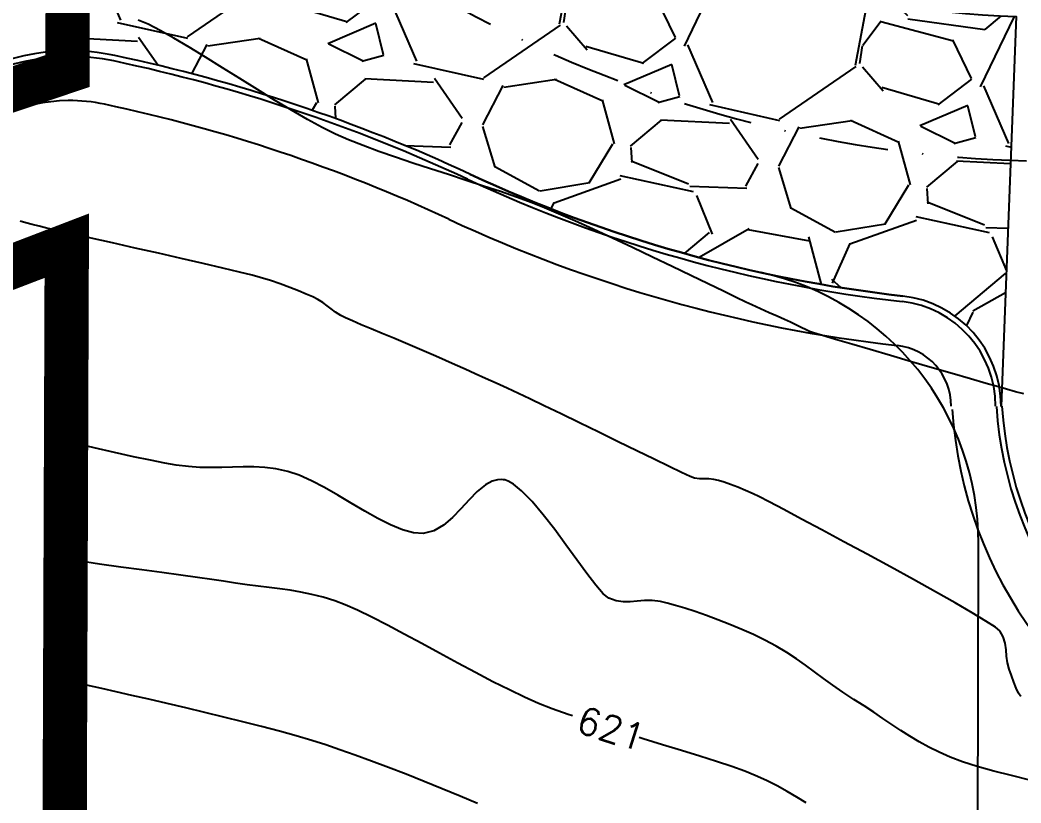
# Model space of a CAD drawing. Header units: feet. Extents: x 26064 to 27719, y 16802 to 28989.
# Drawn here: x 26246.1 to 26336.5, y 17902.8 to 17973.6 of the extents above; entities that cross this region are included whole.
import ezdxf

# ---------------------------------------------------------------- set-up
doc = ezdxf.new("R2010")
doc.units = ezdxf.units.FT
doc.header["$LTSCALE"] = 50
doc.header["$MEASUREMENT"] = 0
for name, pattern in [('CENTERPL', [0.25, 0.125, -0.0625, 0, -0.0625]), ('DASHED', [0.75, 0.5, -0.25]), ('HIDDEN', [0.375, 0.25, -0.125]), ('HIDN25', [0.0938, 0.0625, -0.0313])]:
    doc.linetypes.add(name, pattern=pattern)
for name, color, linetype in [('CL-ROADS', 9, 'CENTERPL'), ('CONSTRUCTION ENTRANCE', 7, 'Continuous'), ('CONT-MJR', 160, 'HIDDEN'), ('CONT-MNR', 55, 'HIDN25'), ('CURB-B', 4, 'Continuous'), ('CURB-B-public', 4, 'Continuous'), ('CURB-F', 32, 'Continuous'), ('CURB-F-public', 32, 'Continuous'), ('DEMO-UTILITY', 1, 'Continuous'), ('FUTURE-CURB-F', 250, 'Continuous'), ('SIDEWALK', 9, 'Continuous'), ('SIDEWALK-public', 2, 'Continuous')]:
    doc.layers.add(name, color=color, linetype=linetype)
doc.styles.add('l60', font='simplex', dxfattribs={"height": 2.4})

msp = doc.modelspace()

# ---------------------------------------------------------------- hatches: boundary and pattern name
at = {"layer": 'CONSTRUCTION ENTRANCE'}
h = msp.add_hatch(dxfattribs=at)
h.set_pattern_fill('GRAVEL', color=4, scale=26.999999, angle=172.0889784, style=0)
h.set_pattern_definition([(40.1017784, (-22.9711, -24.0674), (247.38960488, 210.95822952), [3.632472, -359.615366]), (357.0586784, (-20.1926, -21.7276), (-324.632627953, 17.850961037), [6.233436, -617.109958]), (304.5993784, (-13.9674, -22.0474), (-226.55250577, 331.335112995), [4.395276, -435.132852]), (79.3626784, (-2.6086, -16.811), (-101.065876807, -531.14468401), [5.676426, -561.96605]), (104.9226784, (-1.5608, -11.2321), (89.121715266, -339.497161345), [5.566185, -551.053056]), (169.3626784, (-2.9942, -5.8536), (531.14468401, -101.065876807), [5.676426, -561.96605]), (209.7831784, (-8.573, -4.8058), (384.82115715, 219.12020815), [7.506783, -743.170903]), (244.3442784, (-15.0882, -8.5346), (-268.956792734, -562.333718844), [7.087176, -701.630648]), (293.5185784, (-18.1567, -14.923), (165.634649855, -377.388600044), [5.69565, -563.869956]), (347.325378, (-15.884, -20.1455), (-290.45735431, 67.62043548), [6.502464, -318.620592]), (34.4863784, (-9.5399, -21.5723), (361.794270197, 249.579440485), [8.409096, -832.501102]), (310.903078, (-29.047, -12.8645), (164.9044892, -186.47121125), [2.870127, -284.14378]), (343.5581784, (-27.1677, -15.0338), (-340.227156025, 101.79619817), [5.460399, -540.580782]), (37.08898, (-21.93, -16.58), (3.716148, 26.743049), [3.818367, -34.365383]), (15.287578, (-20.5045, -20.0487), (-141.147494, -34.90538184), [2.056266, -203.5696]), (103.890378, (-18.521, -19.5065), (15.59459574, -83.9452753), [2.90798, -142.49147]), (203.052778, (-19.219, -16.6835), (-87.6613718, -42.33771334), [4.723083, -152.712617]), (333.654078, (-23.565, -18.533), (-49.7699513, 34.1752935), [3.415257, -81.966247]), (188.4784784, (-3.0101, -21.6619), (-278.578877175, -43.06744724), [4.7844, -473.656802]), (242.4351784, (-7.7422, -22.3673), (147.8496605, 279.30893104), [4.013847, -397.370005]), (105.287578, (-24.3083, -23.8816), (34.90538184, -141.147494), [4.112505, -201.51336]), (155.6994784, (-25.3926, -19.9146), (256.28204882, -117.390405364), [4.7844, -473.656802]), (151.532978, (-0.706, -5.0812), (126.28297213, -72.06671608), [4.61376, -226.074342]), (106.8640784, (-4.762, -2.882), (92.83736252, -312.75424256), [3.865806, -382.71535]), (238.890378, (-20.8596, 2.8986), (-72.06685073, -126.2828958), [4.112505, -201.51336]), (189.4429784, (-22.9844, -0.6225), (362.52414739, 58.66209499), [4.526037, -448.076436]), (241.532978, (-7.7555, 1.0777), (72.06671608, 126.28297213), [2.30688, -228.381222]), (273.398878, (-19.255, 2.6756), (11.87838594, -110.6883201), [1.37673, -136.29678]), (338.052778, (-19.1734, 1.301), (-76.512996, 37.8914318), [5.566185, -105.757647]), (358.0979784, (-14.0106, -0.779), (-271.1465421, 10.4184478), [5.15835, -510.675907]), (115.779078, (-18.885, -14.277), (19.3107836, -57.202221), [3.893994, -93.45588]), (165.2461784, (-20.5782, -10.7702), (-447.19934628, 116.660792892), [6.798438, -673.044183]), (233.034378, (-27.1525, -9.039), (132.98519346, 172.33670477), [2.779812, -275.20219]), (262.08898, (-28.824, -11.26), (23.026893, -30.459188), [1.62, -25.38]), (292.3453784, (-13.5872, -1.6557), (-80.95898619, 202.06591798), [3.750948, -371.34503]), (220.1017784, (-12.1611, -5.125), (-247.38960488, -210.95822952), [7.264944, -355.982894]), (172.08898, (-17.718, -9.805), (-30.459188, -23.026893), [7.02, -19.98]), (137.3937784, (-24.6713, -8.8385), (241.41718905, -224.36296275), [4.269078, -422.638386]), (66.143578, (-27.8134, -5.9485), (41.6076263, 103.2560184), [3.931254, -192.63171]), (19.7349784, (-26.2234, -2.3531), (545.27915542, 196.82383136), [6.400755, -633.67578]), (347.5150784, (-20.1986, -0.1918), (343.94341263, -75.052815625), [6.771573, -670.38498])])
edge = h.paths.add_edge_path()
edge.add_arc((26235.86444, 17897.74639), 104.57531, 59.0130533, 81.9773528, ccw=False)
edge.add_arc((26339.98576, 18073.79035), 99.96, 239.8002689, 267.7559907)
edge.add_line((26336.07179, 17973.907), (26334.69243, 17938.67807))
edge.add_arc((26324.69657, 17938.70733), 9.9959, 359.832271, 443.5430066)
edge.add_arc((26339.98555, 18073.78962), 125.94886, 244.974631, 263.542555, ccw=False)
edge.add_arc((26223.45855, 17823.71746), 149.94, 65.0502484, 77.9977016)
edge.add_arc((26250.47969, 17950.81688), 20, 77.9977016, 90.3789332)
edge.add_line((26250.34742, 17970.81644), (26250.45945, 18001.29823))

# ---------------------------------------------------------------- linework, layer by layer
at = {"layer": 'CL-ROADS', "color": 7}
msp.add_arc((26339.98576, 18073.79035), 112.96, 239.7533771, 290.9528375, dxfattribs=at)
at = {"layer": 'CONSTRUCTION ENTRANCE', "color": 4}
msp.add_lwpolyline([(26250.45945, 18001.29823, -0.10053736), (26289.70429, 17987.3972, 0.12258845), (26336.07179, 17973.907), (26334.69243, 17938.67807, 0.3824166), (26325.82069, 17948.63983, -0.08119558), (26286.70673, 17959.66477, 0.0565541), (26254.63871, 17970.37966, 0.05407593), (26250.34742, 17970.81644)], format="xyb", close=True, dxfattribs=at)
at = {"layer": 'CONT-MJR', "color": 7}
for p, q in [((26252.77109, 17934.92006, 620), (26250.86648, 17935.38074, 620)), ((26254.60514, 17934.49633, 620), (26252.77109, 17934.92006, 620)), ((26256.31566, 17934.11906, 620), (26254.60514, 17934.49633, 620)), ((26257.84971, 17933.79777, 620), (26256.31566, 17934.11906, 620)), ((26259.15432, 17933.54196, 620), (26257.84971, 17933.79777, 620)), ((26260.17655, 17933.36115, 620), (26259.15432, 17933.54196, 620)), ((26261.26952, 17933.22196, 620), (26260.17655, 17933.36115, 620)), ((26262.31157, 17933.15523, 620), (26261.26952, 17933.22196, 620)), ((26263.31464, 17933.14062, 620), (26262.31157, 17933.15523, 620)), ((26264.29065, 17933.15783, 620), (26263.31464, 17933.14062, 620)), ((26265.25154, 17933.18653, 620), (26264.29065, 17933.15783, 620)), ((26266.20922, 17933.20639, 620), (26265.25154, 17933.18653, 620)), ((26267.17564, 17933.19711, 620), (26266.20922, 17933.20639, 620)), ((26268.16271, 17933.13835, 620), (26267.17564, 17933.19711, 620)), ((26269.18237, 17933.00981, 620), (26268.16271, 17933.13835, 620)), ((26270.24655, 17932.79115, 620), (26269.18237, 17933.00981, 620)), ((26271.28269, 17932.45172, 620), (26270.24655, 17932.79115, 620)), ((26272.39501, 17931.95303, 620), (26271.28269, 17932.45172, 620)), ((26273.56323, 17931.3368, 620), (26272.39501, 17931.95303, 620)), ((26288.719, 17931.915, 620), (26288.09958, 17931.58858, 620)), ((26289.20409, 17932.03949, 620), (26288.719, 17931.915, 620)), ((26289.53965, 17932.05534, 620), (26289.20409, 17932.03949, 620)), ((26289.71155, 17932.04115, 620), (26289.53965, 17932.05534, 620)), ((26289.85613, 17932.01412, 620), (26289.71155, 17932.04115, 620)), ((26290.16093, 17931.90731, 620), (26289.85613, 17932.01412, 620)), ((26290.65371, 17931.62504, 620), (26290.16093, 17931.90731, 620)), ((26274.76705, 17930.64474, 620), (26273.56323, 17931.3368, 620)), ((26287.35488, 17930.98176, 620), (26286.62442, 17930.23063, 620)), ((26288.09958, 17931.58858, 620), (26287.35488, 17930.98176, 620)), ((26291.36707, 17931.0484, 620), (26290.65371, 17931.62504, 620)), ((26292.32777, 17930.06473, 620), (26291.36707, 17931.0484, 620)), ((26275.98618, 17929.91857, 620), (26274.76705, 17930.64474, 620)), ((26286.62442, 17930.23063, 620), (26285.88822, 17929.4172, 620)), ((26293.33723, 17928.86551, 620), (26292.32777, 17930.06473, 620)), ((26277.20035, 17929.2, 620), (26275.98618, 17929.91857, 620)), ((26278.38926, 17928.53075, 620), (26277.20035, 17929.2, 620)), ((26285.88822, 17929.4172, 620), (26285.12631, 17928.62351, 620)), ((26279.53262, 17927.95252, 620), (26278.38926, 17928.53075, 620)), ((26285.12631, 17928.62351, 620), (26284.31871, 17927.93158, 620)), ((26294.36554, 17927.5327, 620), (26293.33723, 17928.86551, 620)), ((26280.61015, 17927.50703, 620), (26279.53262, 17927.95252, 620)), ((26281.60156, 17927.23601, 620), (26280.61015, 17927.50703, 620)), ((26283.44545, 17927.42345, 620), (26282.48655, 17927.18115, 620)), ((26284.31871, 17927.93158, 620), (26283.44545, 17927.42345, 620)), ((26295.3828, 17926.14827, 620), (26294.36554, 17927.5327, 620)), ((26282.48655, 17927.18115, 620), (26281.60156, 17927.23601, 620)), ((26296.35909, 17924.79422, 620), (26295.3828, 17926.14827, 620)), ((26297.26452, 17923.5525, 620), (26296.35909, 17924.79422, 620)), ((26298.06918, 17922.5051, 620), (26297.26452, 17923.5525, 620)), ((26298.74316, 17921.73399, 620), (26298.06918, 17922.5051, 620)), ((26299.25655, 17921.32115, 620), (26298.74316, 17921.73399, 620)), ((26299.90841, 17921.08635, 620), (26299.25655, 17921.32115, 620)), ((26300.54292, 17920.99772, 620), (26299.90841, 17921.08635, 620)), ((26301.17326, 17921.00595, 620), (26300.54292, 17920.99772, 620)), ((26301.81261, 17921.06172, 620), (26301.17326, 17921.00595, 620)), ((26302.47415, 17921.11572, 620), (26301.81261, 17921.06172, 620)), ((26303.17107, 17921.11863, 620), (26302.47415, 17921.11572, 620)), ((26303.91655, 17921.02115, 620), (26303.17107, 17921.11863, 620)), ((26304.53029, 17920.87601, 620), (26303.91655, 17921.02115, 620)), ((26305.27357, 17920.67345, 620), (26304.53029, 17920.87601, 620)), ((26306.12527, 17920.4181, 620), (26305.27357, 17920.67345, 620)), ((26307.06423, 17920.11458, 620), (26306.12527, 17920.4181, 620)), ((26308.06932, 17919.76753, 620), (26307.06423, 17920.11458, 620)), ((26309.11938, 17919.38156, 620), (26308.06932, 17919.76753, 620)), ((26310.19328, 17918.96131, 620), (26309.11938, 17919.38156, 620)), ((26311.26987, 17918.51141, 620), (26310.19328, 17918.96131, 620)), ((26312.32801, 17918.03648, 620), (26311.26987, 17918.51141, 620)), ((26313.34655, 17917.54115, 620), (26312.32801, 17918.03648, 620)), ((26314.38971, 17916.98052, 620), (26313.34655, 17917.54115, 620)), ((26315.33333, 17916.41697, 620), (26314.38971, 17916.98052, 620)), ((26316.20424, 17915.848, 620), (26315.33333, 17916.41697, 620)), ((26317.02929, 17915.27113, 620), (26316.20424, 17915.848, 620)), ((26317.83535, 17914.68386, 620), (26317.02929, 17915.27113, 620)), ((26318.64926, 17914.08372, 620), (26317.83535, 17914.68386, 620)), ((26319.49786, 17913.46821, 620), (26318.64926, 17914.08372, 620)), ((26320.40801, 17912.83485, 620), (26319.49786, 17913.46821, 620)), ((26321.40655, 17912.18115, 620), (26320.40801, 17912.83485, 620)), ((26322.32267, 17911.59003, 620), (26321.40655, 17912.18115, 620)), ((26323.18808, 17911.01336, 620), (26322.32267, 17911.59003, 620)), ((26324.01796, 17910.45147, 620), (26323.18808, 17911.01336, 620)), ((26324.82748, 17909.90473, 620), (26324.01796, 17910.45147, 620)), ((26325.6318, 17909.37345, 620), (26324.82748, 17909.90473, 620)), ((26326.44611, 17908.85799, 620), (26325.6318, 17909.37345, 620)), ((26327.28557, 17908.35869, 620), (26326.44611, 17908.85799, 620)), ((26328.16535, 17907.87589, 620), (26327.28557, 17908.35869, 620)), ((26329.10062, 17907.40993, 620), (26328.16535, 17907.87589, 620)), ((26330.10655, 17906.96115, 620), (26329.10062, 17907.40993, 620)), ((26331.20151, 17906.55151, 620), (26330.10655, 17906.96115, 620)), ((26332.53689, 17906.12934, 620), (26331.20151, 17906.55151, 620)), ((26334.04203, 17905.70455, 620), (26332.53689, 17906.12934, 620)), ((26335.64628, 17905.28704, 620), (26334.04203, 17905.70455, 620)), ((26337.27899, 17904.88674, 620), (26335.64628, 17905.28704, 620))]:
    msp.add_line(p, q, dxfattribs=at)
at = {"layer": 'CONT-MNR', "color": 7, "extrusion": (0.394095, 0.91907, 0)}
msp.add_line((26257.62857, 17973.20411, 618), (26256.71784, 17973.59463, 618), dxfattribs=at)
at = {"layer": 'CONT-MNR', "color": 7}
for p, q in [((26258.72177, 17972.64596, 618), (26257.62857, 17973.20411, 618)), ((26259.96862, 17971.9476, 618), (26258.72177, 17972.64596, 618)), ((26261.34031, 17971.13646, 618), (26259.96862, 17971.9476, 618)), ((26265.91616, 17968.30045, 618), (26264.34289, 17969.28546, 618)), ((26269.06255, 17966.34851, 618), (26267.49899, 17967.31233, 618)), ((26277.06036, 17962.24312, 618), (26275.7405, 17962.76587, 618)), ((26278.48464, 17961.71774, 618), (26277.06036, 17962.24312, 618)), ((26283.15614, 17960.13976, 618), (26281.55532, 17960.66468, 618)), ((26289.4644, 17958.08313, 618), (26287.94716, 17958.58806, 618)), ((26296.19861, 17955.43547, 618), (26294.72418, 17956.08843, 618)), ((26247.1462, 17955.11116, 619), (26246.58222, 17955.25988, 619)), ((26248.36194, 17954.81064, 619), (26247.78767, 17954.94683, 619)), ((26249.39152, 17954.5754, 619), (26248.36194, 17954.81064, 619)), ((26258.5543, 17952.51014, 619), (26256.45447, 17952.98489, 619)), ((26303.19928, 17952.16646, 618), (26301.38145, 17953.03127, 618)), ((26260.62694, 17952.03864, 619), (26258.5543, 17952.51014, 619)), ((26306.67694, 17950.49483, 618), (26304.98074, 17951.31248, 618)), ((26267.76767, 17950.32683, 619), (26267.03723, 17950.52626, 619)), ((26269.56782, 17949.73142, 619), (26268.67573, 17950.03734, 619)), ((26308.23899, 17949.73904, 618), (26306.67694, 17950.49483, 618)), ((26271.2091, 17949.11386, 619), (26270.42019, 17949.41996, 619)), ((26273.43061, 17948.05209, 619), (26272.95767, 17948.33683, 619)), ((26273.8199, 17947.76381, 619), (26273.43061, 17948.05209, 619)), ((26314.47609, 17946.81136, 618), (26313.73457, 17947.13963, 618)), ((26316.03784, 17946.11463, 618), (26315.66901, 17946.28294, 618)), ((26317.01781, 17945.60548, 618), (26316.70758, 17945.76536, 618)), ((26321.20498, 17944.29279, 618), (26319.74254, 17944.72656, 618)), ((26281.94767, 17943.92683, 619), (26280.89683, 17944.37972, 619)), ((26283.62516, 17943.19246, 619), (26282.77952, 17943.56281, 619)), ((26322.88298, 17943.79771, 618), (26321.20498, 17944.29279, 618)), ((26285.36484, 17942.42726, 619), (26284.48635, 17942.8144, 619)), ((26286.26239, 17942.02966, 619), (26285.36484, 17942.42726, 619)), ((26289.08702, 17940.76041, 619), (26288.12172, 17941.19761, 619)), ((26331.91959, 17941.15655, 618), (26330.27244, 17941.63509, 618)), ((26291.09767, 17939.83683, 619), (26290.07841, 17940.30728, 619)), ((26336.74445, 17939.80296, 618), (26336.01011, 17939.99367, 618)), ((26306.61718, 17932.34217, 619), (26305.83427, 17932.70179, 619)), ((26307.46202, 17932.11473, 619), (26307.00392, 17932.18558, 619)), ((26307.87282, 17932.11788, 619), (26307.46202, 17932.11473, 619)), ((26308.75142, 17932.07308, 619), (26308.28604, 17932.12675, 619)), ((26309.15379, 17931.97005, 619), (26308.75142, 17932.07308, 619)), ((26310.26174, 17931.60167, 619), (26309.66598, 17931.81015, 619)), ((26313.74466, 17930.02578, 619), (26312.7997, 17930.51399, 619)), ((26318.49936, 17927.50818, 619), (26316.66226, 17928.48771, 619)), ((26320.49828, 17926.43521, 619), (26318.49936, 17927.50818, 619)), ((26258.87481, 17923.64264, 621), (26257.05189, 17923.88662, 621)), ((26260.57417, 17923.41552, 621), (26258.87481, 17923.64264, 621)), ((26262.09967, 17923.20803, 621), (26260.57417, 17923.41552, 621)), ((26328.7567, 17921.91237, 619), (26326.78824, 17923.00739, 619)), ((26271.44162, 17921.88247, 621), (26270.48031, 17922.04963, 621)), ((26272.42186, 17921.67511, 621), (26271.44162, 17921.88247, 621)), ((26330.54811, 17920.89976, 619), (26328.7567, 17921.91237, 619)), ((26332.09468, 17920.00473, 619), (26330.54811, 17920.89976, 619)), ((26334.18224, 17918.7081, 619), (26333.32865, 17919.26245, 619)), ((26335.06377, 17917.26557, 619), (26334.89592, 17917.83699, 619)), ((26335.14654, 17916.67472, 619), (26335.06377, 17917.26557, 619)), ((26335.19957, 17916.07655, 619), (26335.14654, 17916.67472, 619)), ((26335.27817, 17915.48321, 619), (26335.19957, 17916.07655, 619)), ((26288.78793, 17913.78312, 621), (26287.22242, 17914.60296, 621)), ((26252.06936, 17913.47781, 622), (26250.43424, 17913.8286, 622)), ((26290.27393, 17913.03067, 621), (26288.78793, 17913.78312, 621)), ((26335.84042, 17913.74423, 619), (26335.64439, 17914.32718, 619)), ((26336.04476, 17913.20034, 619), (26335.84042, 17913.74423, 619)), ((26253.44184, 17913.17115, 622), (26252.06936, 17913.47781, 622)), ((26291.65053, 17912.36939, 621), (26290.27393, 17913.03067, 621)), ((26336.49418, 17912.45505, 619), (26336.27642, 17912.7379, 619)), ((26262.74752, 17911.0043, 622), (26261.02469, 17911.41541, 622)), ((26264.48082, 17910.58271, 622), (26262.74752, 17911.0043, 622)), ((26294.14609, 17911.3285, 621), (26292.88784, 17911.82303, 621)), ((26295.58089, 17910.81088, 621), (26294.14609, 17911.3285, 621)), ((26267.87893, 17909.72436, 622), (26266.19962, 17910.1547, 622)), ((26302.34862, 17908.62975, 621), (26301.9975, 17908.73867, 621)), ((26274.96145, 17907.63663, 622), (26273.70184, 17908.06115, 622)), ((26276.33825, 17907.15027, 622), (26274.96145, 17907.63663, 622)), ((26279.35438, 17906.028, 622), (26277.80998, 17906.61106, 622)), ((26280.9492, 17905.41008, 622), (26279.35438, 17906.028, 622)), ((26311.53285, 17905.68772, 621), (26310.3591, 17906.10547, 621)), ((26313.50223, 17904.84381, 621), (26312.47784, 17905.31303, 621))]:
    msp.add_line(p, q, dxfattribs=at)
at = {"layer": 'CONT-MNR', "color": 7, "extrusion": (-0.521279, -0.853387, 0)}
msp.add_line((26262.808, 17970.23993, 618), (26261.34031, 17971.13646, 618), dxfattribs=at)
at = {"layer": 'CONT-MNR', "color": 7, "extrusion": (-0.528075, -0.849198, 0)}
msp.add_line((26264.34289, 17969.28546, 618), (26262.808, 17970.23993, 618), dxfattribs=at)
at = {"layer": 'CONT-MNR', "color": 7, "extrusion": (-0.529559, -0.848273, 0)}
msp.add_line((26267.49899, 17967.31233, 618), (26265.91616, 17968.30045, 618), dxfattribs=at)
at = {"layer": 'CONT-MNR', "color": 7, "extrusion": (-0.515662, -0.856792, 0)}
msp.add_line((26270.57804, 17965.43641, 618), (26269.06255, 17966.34851, 618), dxfattribs=at)
at = {"layer": 'CONT-MNR', "color": 7, "extrusion": (-0.501077, -0.865402, 0)}
msp.add_line((26272.01663, 17964.60345, 618), (26270.57804, 17965.43641, 618), dxfattribs=at)
at = {"layer": 'CONT-MNR', "color": 7, "extrusion": (0.478536, 0.878068, 0)}
msp.add_line((26273.3495, 17963.87705, 618), (26272.01663, 17964.60345, 618), dxfattribs=at)
at = {"layer": 'CONT-MNR', "color": 7, "extrusion": (-0.443171, -0.896437, 0)}
msp.add_line((26274.54784, 17963.28463, 618), (26273.3495, 17963.87705, 618), dxfattribs=at)
at = {"layer": 'CONT-MNR', "color": 7, "extrusion": (-0.39886, -0.917012, 0)}
msp.add_line((26275.7405, 17962.76587, 618), (26274.54784, 17963.28463, 618), dxfattribs=at)
at = {"layer": 'CONT-MNR', "color": 7, "extrusion": (-0.330093, -0.943949, 0)}
msp.add_line((26279.99055, 17961.19113, 618), (26278.48464, 17961.71774, 618), dxfattribs=at)
at = {"layer": 'CONT-MNR', "color": 7, "extrusion": (-0.318881, -0.947795, 0)}
msp.add_line((26281.55532, 17960.66468, 618), (26279.99055, 17961.19113, 618), dxfattribs=at)
at = {"layer": 'CONT-MNR', "color": 7, "extrusion": (-0.307708, -0.951481, 0)}
msp.add_line((26284.77025, 17959.61776, 618), (26283.15614, 17960.13976, 618), dxfattribs=at)
at = {"layer": 'CONT-MNR', "color": 7, "extrusion": (-0.307046, -0.951695, 0)}
msp.add_line((26286.37485, 17959.10006, 618), (26284.77025, 17959.61776, 618), dxfattribs=at)
at = {"layer": 'CONT-MNR', "color": 7, "extrusion": (-0.309635, -0.950856, 0)}
msp.add_line((26287.94716, 17958.58806, 618), (26286.37485, 17959.10006, 618), dxfattribs=at)
at = {"layer": 'CONT-MNR', "color": 7, "extrusion": (-0.326069, -0.945346, 0)}
msp.add_line((26290.90378, 17957.58666, 618), (26289.4644, 17958.08313, 618), dxfattribs=at)
at = {"layer": 'CONT-MNR', "color": 7, "extrusion": (-0.341627, -0.939836, 0)}
msp.add_line((26292.24252, 17957.10003, 618), (26290.90378, 17957.58666, 618), dxfattribs=at)
at = {"layer": 'CONT-MNR', "color": 7, "extrusion": (-0.364294, -0.931284, 0)}
msp.add_line((26293.45784, 17956.62463, 618), (26292.24252, 17957.10003, 618), dxfattribs=at)
at = {"layer": 'CONT-MNR', "color": 7, "extrusion": (0.389913, 0.920852, 0)}
msp.add_line((26294.72418, 17956.08843, 618), (26293.45784, 17956.62463, 618), dxfattribs=at)
at = {"layer": 'CONT-MNR', "color": 7, "extrusion": (-0.263001, -0.964796, 0)}
msp.add_line((26246.58222, 17955.25988, 619), (26246.05756, 17955.4029, 619), dxfattribs=at)
at = {"layer": 'CONT-MNR', "color": 7, "extrusion": (-0.414558, -0.910023, 0)}
msp.add_line((26297.83222, 17954.69129, 618), (26296.19861, 17955.43547, 618), dxfattribs=at)
at = {"layer": 'CONT-MNR', "color": 7, "extrusion": (-0.248168, -0.968717, 0)}
msp.add_line((26247.78767, 17954.94683, 619), (26247.1462, 17955.11116, 619), dxfattribs=at)
at = {"layer": 'CONT-MNR', "color": 7, "extrusion": (-0.220337, -0.975424, 0)}
msp.add_line((26250.79597, 17954.25815, 619), (26249.39152, 17954.5754, 619), dxfattribs=at)
at = {"layer": 'CONT-MNR', "color": 7, "extrusion": (-0.421211, -0.906962, 0)}
msp.add_line((26299.57613, 17953.88138, 618), (26297.83222, 17954.69129, 618), dxfattribs=at)
at = {"layer": 'CONT-MNR', "color": 7, "extrusion": (-0.219483, -0.975616, 0)}
msp.add_line((26252.49489, 17953.87594, 619), (26250.79597, 17954.25815, 619), dxfattribs=at)
at = {"layer": 'CONT-MNR', "color": 7, "extrusion": (-0.21936, -0.975644, 0)}
msp.add_line((26254.40786, 17953.44584, 619), (26252.49489, 17953.87594, 619), dxfattribs=at)
at = {"layer": 'CONT-MNR', "color": 7, "extrusion": (-0.426023, -0.904712, 0)}
msp.add_line((26301.38145, 17953.03127, 618), (26299.57613, 17953.88138, 618), dxfattribs=at)
at = {"layer": 'CONT-MNR', "color": 7, "extrusion": (-0.219724, -0.975562, 0)}
msp.add_line((26256.45447, 17952.98489, 619), (26254.40786, 17953.44584, 619), dxfattribs=at)
at = {"layer": 'CONT-MNR', "color": 7, "extrusion": (-0.223786, -0.974638, 0)}
msp.add_line((26262.59196, 17951.58745, 619), (26260.62694, 17952.03864, 619), dxfattribs=at)
at = {"layer": 'CONT-MNR', "color": 7, "extrusion": (-0.432271, -0.901744, 0)}
msp.add_line((26304.98074, 17951.31248, 618), (26303.19928, 17952.16646, 618), dxfattribs=at)
at = {"layer": 'CONT-MNR', "color": 7, "extrusion": (-0.22681, -0.973939, 0)}
msp.add_line((26264.36896, 17951.17363, 619), (26262.59196, 17951.58745, 619), dxfattribs=at)
at = {"layer": 'CONT-MNR', "color": 7, "extrusion": (-0.231763, -0.972772, 0)}
msp.add_line((26265.87752, 17950.81421, 619), (26264.36896, 17951.17363, 619), dxfattribs=at)
at = {"layer": 'CONT-MNR', "color": 7, "extrusion": (-0.240979, -0.97053, 0)}
msp.add_line((26267.03723, 17950.52626, 619), (26265.87752, 17950.81421, 619), dxfattribs=at)
at = {"layer": 'CONT-MNR', "color": 7, "extrusion": (0.303732, 0.952758, 0)}
msp.add_line((26268.67573, 17950.03734, 619), (26267.76767, 17950.32683, 619), dxfattribs=at)
at = {"layer": 'CONT-MNR', "color": 7, "extrusion": (-0.343211, -0.939258, 0)}
msp.add_line((26270.42019, 17949.41996, 619), (26269.56782, 17949.73142, 619), dxfattribs=at)
at = {"layer": 'CONT-MNR', "color": 7, "extrusion": (-0.381744, -0.924268, 0)}
msp.add_line((26271.91081, 17948.82404, 619), (26271.2091, 17949.11386, 619), dxfattribs=at)
at = {"layer": 'CONT-MNR', "color": 7, "extrusion": (-0.436181, -0.899859, 0)}
msp.add_line((26309.61799, 17949.0706, 618), (26308.23899, 17949.73904, 618), dxfattribs=at)
at = {"layer": 'CONT-MNR', "color": 7, "extrusion": (-0.435892, -0.899999, 0)}
msp.add_line((26310.76506, 17948.51505, 618), (26309.61799, 17949.0706, 618), dxfattribs=at)
at = {"layer": 'CONT-MNR', "color": 7, "extrusion": (-0.406245, -0.913764, 0)}
msp.add_line((26272.50158, 17948.56139, 619), (26271.91081, 17948.82404, 619), dxfattribs=at)
at = {"layer": 'CONT-MNR', "color": 7, "extrusion": (-0.441734, -0.897146, 0)}
msp.add_line((26272.95767, 17948.33683, 619), (26272.50158, 17948.56139, 619), dxfattribs=at)
at = {"layer": 'CONT-MNR', "color": 7, "extrusion": (0.433885, 0.900968, 0)}
msp.add_line((26311.63131, 17948.09789, 618), (26310.76506, 17948.51505, 618), dxfattribs=at)
at = {"layer": 'CONT-MNR', "color": 7, "extrusion": (-0.426861, -0.904317, 0)}
msp.add_line((26312.16784, 17947.84463, 618), (26311.63131, 17948.09789, 618), dxfattribs=at)
at = {"layer": 'CONT-MNR', "color": 7, "extrusion": (0.627671, 0.778479, 0)}
msp.add_line((26274.18072, 17947.47288, 619), (26273.8199, 17947.76381, 619), dxfattribs=at)
at = {"layer": 'CONT-MNR', "color": 7, "extrusion": (-0.602616, -0.798031, 0)}
msp.add_line((26274.56825, 17947.18025, 619), (26274.18072, 17947.47288, 619), dxfattribs=at)
at = {"layer": 'CONT-MNR', "color": 7, "extrusion": (-0.53005, -0.847967, 0)}
msp.add_line((26275.03767, 17946.88683, 619), (26274.56825, 17947.18025, 619), dxfattribs=at)
at = {"layer": 'CONT-MNR', "color": 7, "extrusion": (-0.412943, -0.910757, 0)}
msp.add_line((26312.9514, 17947.48936, 618), (26312.16784, 17947.84463, 618), dxfattribs=at)
at = {"layer": 'CONT-MNR', "color": 7, "extrusion": (-0.407745, -0.913096, 0)}
msp.add_line((26313.73457, 17947.13963, 618), (26312.9514, 17947.48936, 618), dxfattribs=at)
at = {"layer": 'CONT-MNR', "color": 7, "extrusion": (-0.446738, -0.894665, 0)}
msp.add_line((26275.47473, 17946.66858, 619), (26275.03767, 17946.88683, 619), dxfattribs=at)
at = {"layer": 'CONT-MNR', "color": 7, "extrusion": (0.409073, 0.912502, 0)}
msp.add_line((26276.10216, 17946.38731, 619), (26275.47473, 17946.66858, 619), dxfattribs=at)
at = {"layer": 'CONT-MNR', "color": 7, "extrusion": (-0.392588, -0.919714, 0)}
msp.add_line((26276.88573, 17946.05284, 619), (26276.10216, 17946.38731, 619), dxfattribs=at)
at = {"layer": 'CONT-MNR', "color": 7, "extrusion": (0.404019, 0.914751, 0)}
msp.add_line((26315.13466, 17946.52049, 618), (26314.47609, 17946.81136, 618), dxfattribs=at)
at = {"layer": 'CONT-MNR', "color": 7, "extrusion": (0.406235, 0.913769, 0)}
msp.add_line((26315.66901, 17946.28294, 618), (26315.13466, 17946.52049, 618), dxfattribs=at)
at = {"layer": 'CONT-MNR', "color": 7, "extrusion": (-0.385093, -0.922878, 0)}
msp.add_line((26277.79121, 17945.675, 619), (26276.88573, 17946.05284, 619), dxfattribs=at)
at = {"layer": 'CONT-MNR', "color": 7, "extrusion": (0.382663, 0.923888, 0)}
msp.add_line((26278.78437, 17945.26365, 619), (26277.79121, 17945.675, 619), dxfattribs=at)
at = {"layer": 'CONT-MNR', "color": 7, "extrusion": (0.449537, 0.893262, 0)}
msp.add_line((26316.39998, 17945.93238, 618), (26316.03784, 17946.11463, 618), dxfattribs=at)
at = {"layer": 'CONT-MNR', "color": 7, "extrusion": (-0.477169, -0.878812, 0)}
msp.add_line((26316.70758, 17945.76536, 618), (26316.39998, 17945.93238, 618), dxfattribs=at)
at = {"layer": 'CONT-MNR', "color": 7, "extrusion": (0.398657, 0.9171, 0)}
msp.add_line((26317.38784, 17945.44463, 618), (26317.01781, 17945.60548, 618), dxfattribs=at)
at = {"layer": 'CONT-MNR', "color": 7, "extrusion": (-0.308258, -0.951303, 0)}
msp.add_line((26317.76006, 17945.32402, 618), (26317.38784, 17945.44463, 618), dxfattribs=at)
at = {"layer": 'CONT-MNR', "color": 7, "extrusion": (-0.383825, -0.923406, 0)}
msp.add_line((26279.83098, 17944.82861, 619), (26278.78437, 17945.26365, 619), dxfattribs=at)
at = {"layer": 'CONT-MNR', "color": 7, "extrusion": (-0.388138, -0.921601, 0)}
msp.add_line((26280.89683, 17944.37972, 619), (26279.83098, 17944.82861, 619), dxfattribs=at)
at = {"layer": 'CONT-MNR', "color": 7, "extrusion": (0.291329, 0.956623, 0)}
msp.add_line((26318.5696, 17945.07748, 618), (26317.76006, 17945.32402, 618), dxfattribs=at)
at = {"layer": 'CONT-MNR', "color": 7, "extrusion": (-0.286627, -0.958042, 0)}
msp.add_line((26319.74254, 17944.72656, 618), (26318.5696, 17945.07748, 618), dxfattribs=at)
at = {"layer": 'CONT-MNR', "color": 7, "extrusion": (0.400888, 0.916127, 0)}
msp.add_line((26282.77952, 17943.56281, 619), (26281.94767, 17943.92683, 619), dxfattribs=at)
at = {"layer": 'CONT-MNR', "color": 7, "extrusion": (0.281997, 0.959415, 0)}
msp.add_line((26324.70265, 17943.26287, 618), (26322.88298, 17943.79771, 618), dxfattribs=at)
at = {"layer": 'CONT-MNR', "color": 7, "extrusion": (-0.401973, -0.915652, 0)}
msp.add_line((26284.48635, 17942.8144, 619), (26283.62516, 17943.19246, 619), dxfattribs=at)
at = {"layer": 'CONT-MNR', "color": 7, "extrusion": (0.28121, 0.959646, 0)}
msp.add_line((26326.59006, 17942.70979, 618), (26324.70265, 17943.26287, 618), dxfattribs=at)
at = {"layer": 'CONT-MNR', "color": 7, "extrusion": (-0.280506, -0.959852, 0)}
msp.add_line((26328.4713, 17942.16002, 618), (26326.59006, 17942.70979, 618), dxfattribs=at)
at = {"layer": 'CONT-MNR', "color": 7, "extrusion": (0.407184, 0.913346, 0)}
msp.add_line((26287.18076, 17941.62023, 619), (26286.26239, 17942.02966, 619), dxfattribs=at)
at = {"layer": 'CONT-MNR', "color": 7, "extrusion": (0.279798, 0.960059, 0)}
msp.add_line((26330.27244, 17941.63509, 618), (26328.4713, 17942.16002, 618), dxfattribs=at)
at = {"layer": 'CONT-MNR', "color": 7, "extrusion": (-0.409715, -0.912214, 0)}
msp.add_line((26288.12172, 17941.19761, 619), (26287.18076, 17941.62023, 619), dxfattribs=at)
at = {"layer": 'CONT-MNR', "color": 7, "extrusion": (0.277926, 0.960603, 0)}
msp.add_line((26333.33881, 17940.74594, 618), (26331.91959, 17941.15655, 618), dxfattribs=at)
at = {"layer": 'CONT-MNR', "color": 7, "extrusion": (-0.415704, -0.9095, 0)}
msp.add_line((26290.07841, 17940.30728, 619), (26289.08702, 17940.76041, 619), dxfattribs=at)
at = {"layer": 'CONT-MNR', "color": 7, "extrusion": (-0.276232, -0.961091, 0)}
msp.add_line((26334.4562, 17940.42478, 618), (26333.33881, 17940.74594, 618), dxfattribs=at)
at = {"layer": 'CONT-MNR', "color": 7, "extrusion": (-0.272631, -0.962119, 0)}
msp.add_line((26335.19784, 17940.21463, 618), (26334.4562, 17940.42478, 618), dxfattribs=at)
at = {"layer": 'CONT-MNR', "color": 7, "extrusion": (0.262487, 0.964936, 0)}
msp.add_line((26336.01011, 17939.99367, 618), (26335.19784, 17940.21463, 618), dxfattribs=at)
at = {"layer": 'CONT-MNR', "color": 7, "extrusion": (-0.426569, -0.904455, 0)}
msp.add_line((26292.12183, 17939.3538, 619), (26291.09767, 17939.83683, 619), dxfattribs=at)
at = {"layer": 'CONT-MNR', "color": 7, "extrusion": (-0.433048, -0.901371, 0)}
msp.add_line((26293.42626, 17938.72711, 619), (26292.12183, 17939.3538, 619), dxfattribs=at)
at = {"layer": 'CONT-MNR', "color": 7, "extrusion": (-0.436343, -0.899781, 0)}
msp.add_line((26294.94332, 17937.99142, 619), (26293.42626, 17938.72711, 619), dxfattribs=at)
at = {"layer": 'CONT-MNR', "color": 7, "extrusion": (0.438102, 0.898925, 0)}
msp.add_line((26296.60537, 17937.1814, 619), (26294.94332, 17937.99142, 619), dxfattribs=at)
at = {"layer": 'CONT-MNR', "color": 7, "extrusion": (-0.438924, -0.898524, 0)}
msp.add_line((26298.34476, 17936.33172, 619), (26296.60537, 17937.1814, 619), dxfattribs=at)
at = {"layer": 'CONT-MNR', "color": 7, "extrusion": (0.43903, 0.898472, 0)}
msp.add_line((26300.09384, 17935.47705, 619), (26298.34476, 17936.33172, 619), dxfattribs=at)
at = {"layer": 'CONT-MNR', "color": 7, "extrusion": (-0.438446, -0.898757, 0)}
msp.add_line((26301.78498, 17934.65205, 619), (26300.09384, 17935.47705, 619), dxfattribs=at)
at = {"layer": 'CONT-MNR', "color": 7, "extrusion": (-0.437018, -0.899453, 0)}
msp.add_line((26303.35052, 17933.8914, 619), (26301.78498, 17934.65205, 619), dxfattribs=at)
at = {"layer": 'CONT-MNR', "color": 7, "extrusion": (0.434295, 0.90077, 0)}
msp.add_line((26304.72283, 17933.22975, 619), (26303.35052, 17933.8914, 619), dxfattribs=at)
at = {"layer": 'CONT-MNR', "color": 7, "extrusion": (0.429079, 0.903267, 0)}
msp.add_line((26305.83427, 17932.70179, 619), (26304.72283, 17933.22975, 619), dxfattribs=at)
at = {"layer": 'CONT-MNR', "color": 7, "extrusion": (-0.375318, -0.926896, 0)}
msp.add_line((26307.00392, 17932.18558, 619), (26306.61718, 17932.34217, 619), dxfattribs=at)
at = {"layer": 'CONT-MNR', "color": 7, "extrusion": (0.02147, -0.999769, 0)}
msp.add_line((26308.28604, 17932.12675, 619), (26307.87282, 17932.11788, 619), dxfattribs=at)
at = {"layer": 'CONT-MNR', "color": 7, "extrusion": (-0.298012, -0.954562, 0)}
msp.add_line((26309.66598, 17931.81015, 619), (26309.15379, 17931.97005, 619), dxfattribs=at)
at = {"layer": 'CONT-MNR', "color": 7, "extrusion": (0.355916, 0.934518, 0)}
msp.add_line((26310.91479, 17931.35296, 619), (26310.26174, 17931.60167, 619), dxfattribs=at)
at = {"layer": 'CONT-MNR', "color": 7, "extrusion": (-0.379554, -0.92517, 0)}
msp.add_line((26311.59886, 17931.07232, 619), (26310.91479, 17931.35296, 619), dxfattribs=at)
at = {"layer": 'CONT-MNR', "color": 7, "extrusion": (-0.404034, -0.914744, 0)}
msp.add_line((26312.28767, 17930.76808, 619), (26311.59886, 17931.07232, 619), dxfattribs=at)
at = {"layer": 'CONT-MNR', "color": 7, "extrusion": (0.444516, 0.895771, 0)}
msp.add_line((26312.7997, 17930.51399, 619), (26312.28767, 17930.76808, 619), dxfattribs=at)
at = {"layer": 'CONT-MNR', "color": 7, "extrusion": (-0.464483, -0.885582, 0)}
msp.add_line((26315.05477, 17929.33864, 619), (26313.74466, 17930.02578, 619), dxfattribs=at)
at = {"layer": 'CONT-MNR', "color": 7, "extrusion": (-0.467844, -0.883811, 0)}
msp.add_line((26316.66226, 17928.48771, 619), (26315.05477, 17929.33864, 619), dxfattribs=at)
at = {"layer": 'CONT-MNR', "color": 7, "extrusion": (-0.475484, -0.879724, 0)}
msp.add_line((26322.59125, 17925.30398, 619), (26320.49828, 17926.43521, 619), dxfattribs=at)
at = {"layer": 'CONT-MNR', "color": 7, "extrusion": (-0.145366, -0.989378, 0)}
msp.add_line((26253.23664, 17924.41409, 621), (26251.34492, 17924.69203, 621), dxfattribs=at)
at = {"layer": 'CONT-MNR', "color": 7, "extrusion": (0.478335, 0.878177, 0)}
msp.add_line((26324.71049, 17924.14965, 619), (26322.59125, 17925.30398, 619), dxfattribs=at)
at = {"layer": 'CONT-MNR', "color": 7, "extrusion": (-0.139012, -0.990291, 0)}
msp.add_line((26255.15573, 17924.1447, 621), (26253.23664, 17924.41409, 621), dxfattribs=at)
at = {"layer": 'CONT-MNR', "color": 7, "extrusion": (-0.13486, -0.990865, 0)}
msp.add_line((26257.05189, 17923.88662, 621), (26255.15573, 17924.1447, 621), dxfattribs=at)
at = {"layer": 'CONT-MNR', "color": 7, "extrusion": (-0.481758, -0.876305, 0)}
msp.add_line((26326.78824, 17923.00739, 619), (26324.71049, 17924.14965, 619), dxfattribs=at)
at = {"layer": 'CONT-MNR', "color": 7, "extrusion": (-0.140812, -0.990036, 0)}
msp.add_line((26263.401, 17923.02294, 621), (26262.09967, 17923.20803, 621), dxfattribs=at)
at = {"layer": 'CONT-MNR', "color": 7, "extrusion": (-0.153879, -0.98809, 0)}
msp.add_line((26264.42784, 17922.86303, 621), (26263.401, 17923.02294, 621), dxfattribs=at)
at = {"layer": 'CONT-MNR', "color": 7, "extrusion": (-0.153528, -0.988144, 0)}
msp.add_line((26265.53138, 17922.69157, 621), (26264.42784, 17922.86303, 621), dxfattribs=at)
at = {"layer": 'CONT-MNR', "color": 7, "extrusion": (-0.133644, -0.991029, 0)}
msp.add_line((26266.58076, 17922.55006, 621), (26265.53138, 17922.69157, 621), dxfattribs=at)
at = {"layer": 'CONT-MNR', "color": 7, "extrusion": (-0.121448, -0.992598, 0)}
msp.add_line((26267.58816, 17922.4268, 621), (26266.58076, 17922.55006, 621), dxfattribs=at)
at = {"layer": 'CONT-MNR', "color": 7, "extrusion": (-0.118529, -0.992951, 0)}
msp.add_line((26268.56577, 17922.3101, 621), (26267.58816, 17922.4268, 621), dxfattribs=at)
at = {"layer": 'CONT-MNR', "color": 7, "extrusion": (-0.125894, -0.992044, 0)}
msp.add_line((26269.52576, 17922.18828, 621), (26268.56577, 17922.3101, 621), dxfattribs=at)
at = {"layer": 'CONT-MNR', "color": 7, "extrusion": (-0.143738, -0.989616, 0)}
msp.add_line((26270.48031, 17922.04963, 621), (26269.52576, 17922.18828, 621), dxfattribs=at)
at = {"layer": 'CONT-MNR', "color": 7, "extrusion": (0.248314, 0.96868, 0)}
msp.add_line((26273.4332, 17921.41586, 621), (26272.42186, 17921.67511, 621), dxfattribs=at)
at = {"layer": 'CONT-MNR', "color": 7, "extrusion": (-0.292703, -0.956203, 0)}
msp.add_line((26274.48784, 17921.09303, 621), (26273.4332, 17921.41586, 621), dxfattribs=at)
at = {"layer": 'CONT-MNR', "color": 7, "extrusion": (-0.356406, -0.934331, 0)}
msp.add_line((26275.42361, 17920.73607, 621), (26274.48784, 17921.09303, 621), dxfattribs=at)
at = {"layer": 'CONT-MNR', "color": 7, "extrusion": (-0.408376, -0.912814, 0)}
msp.add_line((26276.54894, 17920.23262, 621), (26275.42361, 17920.73607, 621), dxfattribs=at)
at = {"layer": 'CONT-MNR', "color": 7, "extrusion": (0.438061, 0.898945, 0)}
msp.add_line((26277.83392, 17919.60645, 621), (26276.54894, 17920.23262, 621), dxfattribs=at)
at = {"layer": 'CONT-MNR', "color": 7, "extrusion": (-0.456134, -0.889911, 0)}
msp.add_line((26279.24865, 17918.88131, 621), (26277.83392, 17919.60645, 621), dxfattribs=at)
at = {"layer": 'CONT-MNR', "color": 7, "extrusion": (-0.515463, -0.856912, 0)}
msp.add_line((26333.32865, 17919.26245, 619), (26332.09468, 17920.00473, 619), dxfattribs=at)
at = {"layer": 'CONT-MNR', "color": 7, "extrusion": (0.467199, 0.884152, 0)}
msp.add_line((26280.76326, 17918.08097, 621), (26279.24865, 17918.88131, 621), dxfattribs=at)
at = {"layer": 'CONT-MNR', "color": 7, "extrusion": (-0.63273, -0.774373, 0)}
msp.add_line((26334.58767, 17918.37683, 619), (26334.18224, 17918.7081, 619), dxfattribs=at)
at = {"layer": 'CONT-MNR', "color": 7, "extrusion": (0.868403, 0.495859, 0)}
msp.add_line((26334.89592, 17917.83699, 619), (26334.58767, 17918.37683, 619), dxfattribs=at)
at = {"layer": 'CONT-MNR', "color": 7, "extrusion": (-0.473469, -0.88081, 0)}
msp.add_line((26282.34783, 17917.2292, 621), (26280.76326, 17918.08097, 621), dxfattribs=at)
at = {"layer": 'CONT-MNR', "color": 7, "extrusion": (0.476039, 0.879424, 0)}
msp.add_line((26283.97248, 17916.34976, 621), (26282.34783, 17917.2292, 621), dxfattribs=at)
at = {"layer": 'CONT-MNR', "color": 7, "extrusion": (0.475369, 0.879786, 0)}
msp.add_line((26285.60731, 17915.46643, 621), (26283.97248, 17916.34976, 621), dxfattribs=at)
at = {"layer": 'CONT-MNR', "color": 7, "extrusion": (-0.471471, -0.881882, 0)}
msp.add_line((26287.22242, 17914.60296, 621), (26285.60731, 17915.46643, 621), dxfattribs=at)
at = {"layer": 'CONT-MNR', "color": 7, "extrusion": (0.963779, 0.266704, 0)}
msp.add_line((26335.43767, 17914.90683, 619), (26335.27817, 17915.48321, 619), dxfattribs=at)
at = {"layer": 'CONT-MNR', "color": 7, "extrusion": (0.941895, 0.335907, 0)}
msp.add_line((26335.64439, 17914.32718, 619), (26335.43767, 17914.90683, 619), dxfattribs=at)
at = {"layer": 'CONT-MNR', "color": 7, "extrusion": (-0.223828, -0.974629, 0)}
msp.add_line((26254.73765, 17912.87356, 622), (26253.44184, 17913.17115, 622), dxfattribs=at)
at = {"layer": 'CONT-MNR', "color": 7, "extrusion": (-0.223677, -0.974663, 0)}
msp.add_line((26256.16882, 17912.54512, 622), (26254.73765, 17912.87356, 622), dxfattribs=at)
at = {"layer": 'CONT-MNR', "color": 7, "extrusion": (0.894092, 0.447884, 0)}
msp.add_line((26336.27642, 17912.7379, 619), (26336.04476, 17913.20034, 619), dxfattribs=at)
at = {"layer": 'CONT-MNR', "color": 7, "extrusion": (-0.224547, -0.974463, 0)}
msp.add_line((26257.71037, 17912.1899, 622), (26256.16882, 17912.54512, 622), dxfattribs=at)
at = {"layer": 'CONT-MNR', "color": 7, "extrusion": (-0.226266, -0.974065, 0)}
msp.add_line((26259.33732, 17911.81197, 622), (26257.71037, 17912.1899, 622), dxfattribs=at)
at = {"layer": 'CONT-MNR', "color": 7, "extrusion": (0.403941, 0.914785, 0)}
msp.add_line((26292.88784, 17911.82303, 621), (26291.65053, 17912.36939, 621), dxfattribs=at)
at = {"layer": 'CONT-MNR', "color": 7, "extrusion": (-0.22878, -0.973478, 0)}
msp.add_line((26261.02469, 17911.41541, 622), (26259.33732, 17911.81197, 622), dxfattribs=at)
at = {"layer": 'CONT-MNR', "color": 7, "extrusion": (-0.241635, -0.970367, 0)}
msp.add_line((26266.19962, 17910.1547, 622), (26264.48082, 17910.58271, 622), dxfattribs=at)
at = {"layer": 'CONT-MNR', "color": 7, "extrusion": (-0.321564, -0.946888, 0)}
msp.add_line((26295.95966, 17910.68225, 621), (26295.58089, 17910.81088, 621), dxfattribs=at)
at = {"layer": 'CONT-MNR', "color": 7, "extrusion": (-0.256528, -0.966537, 0)}
msp.add_line((26269.49379, 17909.29577, 622), (26267.87893, 17909.72436, 622), dxfattribs=at)
at = {"layer": 'CONT-MNR', "color": 7, "extrusion": (-0.267091, -0.963671, 0)}
msp.add_line((26271.01921, 17908.87298, 622), (26269.49379, 17909.29577, 622), dxfattribs=at)
at = {"layer": 'CONT-MNR', "color": 7, "extrusion": (-0.280848, -0.959752, 0)}
msp.add_line((26272.43022, 17908.46008, 622), (26271.01921, 17908.87298, 622), dxfattribs=at)
at = {"layer": 'CONT-MNR', "color": 7, "extrusion": (-0.299337, -0.954147, 0)}
msp.add_line((26273.70184, 17908.06115, 622), (26272.43022, 17908.46008, 622), dxfattribs=at)
at = {"layer": 'CONT-MNR', "color": 7, "extrusion": (-0.294009, -0.955803, 0)}
msp.add_line((26304.11346, 17908.08687, 621), (26302.34862, 17908.62975, 621), dxfattribs=at)
at = {"layer": 'CONT-MNR', "color": 7, "extrusion": (-0.294366, -0.955693, 0)}
msp.add_line((26305.83378, 17907.557, 621), (26304.11346, 17908.08687, 621), dxfattribs=at)
at = {"layer": 'CONT-MNR', "color": 7, "extrusion": (-0.297586, -0.954695, 0)}
msp.add_line((26307.47272, 17907.04612, 621), (26305.83378, 17907.557, 621), dxfattribs=at)
at = {"layer": 'CONT-MNR', "color": 7, "extrusion": (-0.344016, -0.938964, 0)}
msp.add_line((26277.80998, 17906.61106, 622), (26276.33825, 17907.15027, 622), dxfattribs=at)
at = {"layer": 'CONT-MNR', "color": 7, "extrusion": (-0.30433, -0.952567, 0)}
msp.add_line((26308.99344, 17906.56028, 621), (26307.47272, 17907.04612, 621), dxfattribs=at)
at = {"layer": 'CONT-MNR', "color": 7, "extrusion": (-0.315971, -0.948769, 0)}
msp.add_line((26310.3591, 17906.10547, 621), (26308.99344, 17906.56028, 621), dxfattribs=at)
at = {"layer": 'CONT-MNR', "color": 7, "extrusion": (-0.368581, -0.929596, 0)}
msp.add_line((26312.47784, 17905.31303, 621), (26311.53285, 17905.68772, 621), dxfattribs=at)
at = {"layer": 'CONT-MNR', "color": 7, "extrusion": (-0.368721, -0.92954, 0)}
msp.add_line((26282.57217, 17904.76629, 622), (26280.9492, 17905.41008, 622), dxfattribs=at)
at = {"layer": 'CONT-MNR', "color": 7, "extrusion": (0.375852, 0.92668, 0)}
msp.add_line((26284.20105, 17904.10563, 622), (26282.57217, 17904.76629, 622), dxfattribs=at)
at = {"layer": 'CONT-MNR', "color": 7, "extrusion": (-0.456287, -0.889833, 0)}
msp.add_line((26314.45882, 17904.35329, 621), (26313.50223, 17904.84381, 621), dxfattribs=at)
at = {"layer": 'CONT-MNR', "color": 7, "extrusion": (-0.382978, -0.923757, 0)}
msp.add_line((26285.81357, 17903.4371, 622), (26284.20105, 17904.10563, 622), dxfattribs=at)
at = {"layer": 'CONT-MNR', "color": 7, "extrusion": (0.487514, 0.873115, 0)}
msp.add_line((26315.36425, 17903.84773, 621), (26314.45882, 17904.35329, 621), dxfattribs=at)
at = {"layer": 'CONT-MNR', "color": 7, "extrusion": (-0.508518, -0.861051, 0)}
msp.add_line((26316.23517, 17903.33338, 621), (26315.36425, 17903.84773, 621), dxfattribs=at)
at = {"layer": 'CONT-MNR', "color": 7, "extrusion": (-0.390397, -0.920646, 0)}
msp.add_line((26287.38748, 17902.76969, 622), (26285.81357, 17903.4371, 622), dxfattribs=at)
at = {"layer": 'CONT-MNR', "color": 7, "extrusion": (0.518214, 0.855251, 0)}
msp.add_line((26317.08821, 17902.81651, 621), (26316.23517, 17903.33338, 621), dxfattribs=at)
at = {"layer": 'CURB-B', "color": 7, "flags": 128}
for points in [[(26254.53474, 17969.89059, 0.05403204), (26250.35414, 17970.31647)], [(26286.49582, 17959.21143, 0.0565541), (26254.53474, 17969.89059)], [(26286.49522, 17959.21171, 0.0811951), (26325.76445, 17948.143)], [(26334.19243, 17938.67953, 0.38241153), (26325.76445, 17948.143)], [(26334.27346, 17938.64502, 0.29716121), (26356.86964, 17908.50966)]]:
    msp.add_lwpolyline(points, format="xyb", dxfattribs=at)
at = {"layer": 'CURB-B-public', "color": 7}
msp.add_arc((26250.75272, 17950.82055), 19.5, 91.1712024, 179.6992393, dxfattribs=at)
at = {"layer": 'CURB-F', "color": 7}
for centre, radius, start, end in [((26250.47969, 17950.81688), 20, 77.9977016, 90.3789332), ((26223.45855, 17823.71746), 149.94, 65.0502484, 77.9977016), ((26339.98576, 18073.79035), 125.9496, 244.9746862, 263.5424998), ((26324.69647, 17938.70725), 9.996, 359.8327778, 83.5424998), ((26368.68549, 17940.9087), 33.9864, 183.7635921, 249.9632198)]:
    msp.add_arc(centre, radius, start, end, dxfattribs=at)
at = {"layer": 'CURB-F-public', "color": 7}
msp.add_arc((26250.75272, 17950.82055), 20, 91.1611736, 179.6990868, dxfattribs=at)
at = {"layer": 'DEMO-UTILITY', "color": 1, "linetype": 'DASHED', "const_width": 4}
msp.add_lwpolyline([(26748.26576, 18022.94146), (26393.41176, 18022.94146), (26393.41176, 18028.03829), (26362.87467, 18028.23359), (26360.67944, 18051.66064), (26323.47591, 18052.00709), (26322.89821, 18027.59018), (26284.58256, 18027.59018), (26284.58256, 18019.53126), (26192.46408, 18019.70149), (26192.46408, 18012.62755), (26216.06693, 18011.60481), (26216.06693, 17989.92853), (26228.01774, 17989.92853), (26228.01774, 18002.7714), (26250.46481, 18002.75787), (26250.34067, 17968.97962), (26223.03862, 17959.76302), (26223.03862, 17942.73845), (26250.28265, 17953.19357), (26248.70065, 17522.7369)], dxfattribs=at)
at = {"layer": 'FUTURE-CURB-F', "color": 7}
msp.add_line((26332.45265, 17856.24929), (26332.65703, 17926.27837), dxfattribs=at)
msp.add_arc((26307.66714, 17926.35131), 24.99, 359.8327778, 77.6363164, dxfattribs=at)
at = {"layer": 'SIDEWALK', "color": 7}
for centre, radius, start, end in [((26250.47969, 17950.81688), 15.5, 77.9977016, 90.2653796), ((26223.45855, 17823.71746), 145.44, 65.0502484, 77.9977016), ((26339.98576, 18073.79035), 130.4496, 244.9746862, 263.5424998), ((26324.69647, 17938.70725), 5.496, 359.8327778, 83.5424998), ((26368.68549, 17940.9087), 38.4864, 183.7635921, 249.4706667)]:
    msp.add_arc(centre, radius, start, end, dxfattribs=at)
at = {"layer": 'SIDEWALK-public', "color": 7}
msp.add_arc((26250.75272, 17950.82055), 15.5, 91.2747272, 179.7007139, dxfattribs=at)

# ---------------------------------------------------------------- texts
at = {"layer": 'CONT-MNR', "color": 7, "style": 'l60'}
msp.add_text('621', height=2.4, rotation=342.4660052, dxfattribs=at).set_placement((26296.1576, 17909.31716, 621))

doc.saveas('drawing.dxf')
